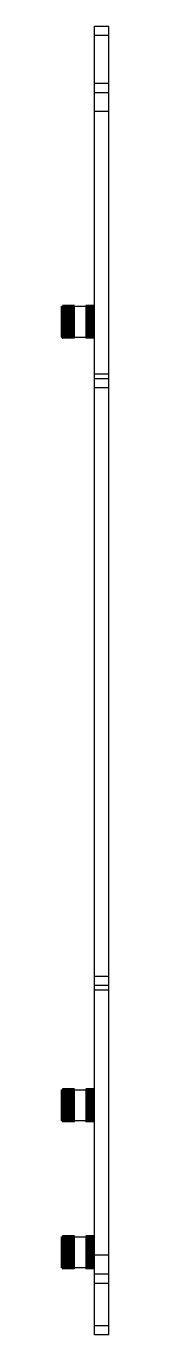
# Model space of a CAD drawing. Header units: millimetres. Extents: x 0 to 1189, y 0 to 841.
# Drawn here: x 787.7 to 792.7, y 360.4 to 498.4 of the extents above; entities that cross this region are included whole.
import ezdxf

# ---------------------------------------------------------------- set-up
doc = ezdxf.new("R2010")
doc.units = ezdxf.units.MM
doc.header["$LTSCALE"] = 65.395
doc.layers.get('0').update_dxf_attribs({"linetype": 'CONTINUOUS'})

msp = doc.modelspace()

# ---------------------------------------------------------------- linework, layer by layer
at = {"color": 7, "linetype": 'Continuous'}
for p, q in [((791.2, 360.38), (791.2, 498.35)), ((791.2, 498.35), (792.7, 498.35)), ((792.7, 491.43), (792.7, 498.35)), ((792.7, 497.35), (791.2, 497.35)), ((791.2, 492.35), (792.7, 492.35)), ((791.2, 491.35), (792.7, 491.35)), ((792.7, 360.38), (792.7, 491.35)), ((792.7, 489.35), (791.2, 489.35)), ((787.7, 468.78), (787.73, 468.82)), ((787.7, 468.78), (787.7, 465.58)), ((787.85, 468.3), (787.77, 468.3)), ((787.85, 468.17), (787.77, 468.17)), ((787.82, 468.43), (787.85, 468.43)), ((787.82, 468.3), (787.85, 468.3)), ((787.85, 468.91), (787.85, 468.91)), ((789.1, 468.91), (787.85, 468.91)), ((787.85, 468.88), (787.85, 468.87)), ((789.1, 468.87), (787.85, 468.87)), ((787.85, 468.82), (787.85, 468.81)), ((787.85, 468.82), (791.2, 468.82)), ((789.1, 468.81), (787.85, 468.81)), ((787.85, 468.75), (787.85, 468.73)), ((787.85, 468.75), (789.1, 468.75)), ((789.1, 468.73), (787.85, 468.73)), ((787.85, 468.66), (787.85, 468.64)), ((787.85, 468.66), (789.1, 468.66)), ((789.1, 468.64), (787.85, 468.64)), ((787.85, 468.55), (787.85, 468.53)), ((787.85, 468.55), (789.1, 468.55)), ((789.1, 468.53), (787.85, 468.53)), ((787.85, 468.43), (787.85, 468.41)), ((787.85, 468.43), (789.1, 468.43)), ((789.1, 468.41), (787.85, 468.41)), ((787.85, 468.3), (787.85, 468.27)), ((787.85, 468.3), (789.1, 468.3)), ((789.1, 468.27), (787.85, 468.27)), ((787.85, 468.15), (787.85, 468.12)), ((787.85, 468.15), (789.1, 468.15)), ((789.1, 468.12), (787.85, 468.12)), ((787.85, 467.99), (787.85, 467.96)), ((787.85, 467.99), (789.1, 467.99)), ((789.1, 467.96), (787.85, 467.96)), ((787.85, 467.83), (787.85, 467.79)), ((787.85, 467.83), (789.1, 467.83)), ((789.1, 467.79), (787.85, 467.79)), ((789.1, 468.91), (789.1, 468.91)), ((789.1, 468.77), (789.1, 468.87)), ((789.1, 465.62), (789.1, 468.75)), ((790.3, 468.91), (790.3, 468.91)), ((791.2, 468.91), (790.3, 468.91)), ((790.3, 468.88), (790.3, 465.5)), ((791.2, 468.87), (790.3, 468.87)), ((791.2, 468.81), (790.3, 468.81)), ((790.3, 468.75), (791.2, 468.75)), ((791.2, 468.73), (790.3, 468.73)), ((790.3, 468.66), (791.2, 468.66)), ((791.2, 468.64), (790.3, 468.64)), ((790.3, 468.55), (791.2, 468.55)), ((791.2, 468.53), (790.3, 468.53)), ((790.3, 468.43), (791.2, 468.43)), ((791.2, 468.41), (790.3, 468.41)), ((790.3, 468.3), (791.2, 468.3)), ((791.2, 468.27), (790.3, 468.27)), ((790.3, 468.15), (791.2, 468.15)), ((791.2, 468.12), (790.3, 468.12)), ((790.3, 467.99), (791.2, 467.99)), ((791.2, 467.96), (790.3, 467.96)), ((790.3, 467.83), (791.2, 467.83)), ((791.2, 467.79), (790.3, 467.79)), ((787.85, 467.65), (787.85, 467.62)), ((787.85, 467.65), (789.1, 467.65)), ((789.1, 467.62), (787.85, 467.62)), ((787.85, 467.47), (787.85, 467.44)), ((787.85, 467.47), (789.1, 467.47)), ((789.1, 467.44), (787.85, 467.44)), ((787.85, 467.29), (787.85, 467.26)), ((787.85, 467.29), (789.1, 467.29)), ((789.1, 467.26), (787.85, 467.26)), ((787.85, 467.11), (787.85, 467.07)), ((787.85, 467.11), (789.1, 467.11)), ((789.1, 467.07), (787.85, 467.07)), ((787.85, 466.93), (787.85, 466.89)), ((787.85, 466.93), (789.1, 466.93)), ((789.1, 466.89), (787.85, 466.89)), ((787.85, 466.75), (787.85, 466.71)), ((787.85, 466.75), (789.1, 466.75)), ((789.1, 466.71), (787.85, 466.71)), ((787.85, 466.57), (787.85, 466.54)), ((787.85, 466.57), (789.1, 466.57)), ((789.1, 466.54), (787.85, 466.54)), ((787.85, 466.41), (787.85, 466.37)), ((787.85, 466.41), (789.1, 466.41)), ((789.1, 466.37), (787.85, 466.37)), ((790.3, 467.65), (791.2, 467.65)), ((791.2, 467.62), (790.3, 467.62)), ((790.3, 467.47), (791.2, 467.47)), ((791.2, 467.44), (790.3, 467.44)), ((790.3, 467.29), (791.2, 467.29)), ((791.2, 467.26), (790.3, 467.26)), ((790.3, 467.11), (791.2, 467.11)), ((791.2, 467.07), (790.3, 467.07)), ((790.3, 466.93), (791.2, 466.93)), ((791.2, 466.89), (790.3, 466.89)), ((790.3, 466.75), (791.2, 466.75)), ((791.2, 466.71), (790.3, 466.71)), ((790.3, 466.57), (791.2, 466.57)), ((791.2, 466.54), (790.3, 466.54)), ((790.3, 466.41), (791.2, 466.41)), ((791.2, 466.37), (790.3, 466.37)), ((787.7, 465.58), (787.73, 465.55)), ((787.85, 466.2), (787.77, 466.2)), ((787.8, 466.06), (787.77, 466.06)), ((787.85, 466.06), (787.77, 466.06)), ((787.8, 465.94), (787.77, 465.94)), ((787.85, 466.07), (787.8, 466.06)), ((787.85, 465.93), (787.8, 465.94)), ((787.85, 466.25), (787.85, 466.21)), ((787.85, 466.25), (789.1, 466.25)), ((789.1, 466.21), (787.85, 466.21)), ((787.85, 466.1), (787.85, 466.07)), ((787.85, 466.1), (789.1, 466.1)), ((789.1, 466.07), (787.85, 466.07)), ((787.85, 465.96), (787.85, 465.93)), ((787.85, 465.96), (789.1, 465.96)), ((789.1, 465.93), (787.85, 465.93)), ((787.85, 465.83), (787.85, 465.81)), ((787.85, 465.83), (789.1, 465.83)), ((789.1, 465.81), (787.85, 465.81)), ((787.85, 465.73), (787.85, 465.71)), ((787.85, 465.73), (789.1, 465.73)), ((789.1, 465.71), (787.85, 465.71)), ((787.85, 465.63), (787.85, 465.62)), ((787.85, 465.63), (789.1, 465.63)), ((789.1, 465.62), (787.85, 465.62)), ((787.85, 465.56), (787.85, 465.54)), ((787.85, 465.56), (789.1, 465.56)), ((791.2, 465.54), (787.85, 465.54)), ((787.85, 465.5), (787.85, 465.49)), ((789.1, 465.49), (787.85, 465.49)), ((787.85, 465.46), (787.85, 465.45)), ((789.1, 465.45), (787.85, 465.45)), ((789.1, 465.6), (789.1, 465.5)), ((789.1, 465.45), (789.1, 465.46)), ((790.3, 466.25), (791.2, 466.25)), ((791.2, 466.21), (790.3, 466.21)), ((790.3, 466.1), (791.2, 466.1)), ((791.2, 466.07), (790.3, 466.07)), ((790.3, 465.96), (791.2, 465.96)), ((791.2, 465.93), (790.3, 465.93)), ((790.3, 465.83), (791.2, 465.83)), ((791.2, 465.81), (790.3, 465.81)), ((790.3, 465.73), (791.2, 465.73)), ((791.2, 465.71), (790.3, 465.71)), ((790.3, 465.63), (791.2, 465.63)), ((791.2, 465.62), (790.3, 465.62)), ((790.3, 465.56), (791.2, 465.56)), ((791.2, 465.49), (790.3, 465.49)), ((790.3, 465.46), (790.3, 465.45)), ((791.2, 465.45), (790.3, 465.45)), ((791.2, 461.71), (792.7, 461.71)), ((791.2, 461.21), (792.7, 461.21)), ((792.7, 460.21), (791.2, 460.21)), ((791.2, 398.21), (792.7, 398.21)), ((792.7, 397.21), (791.2, 397.21)), ((792.7, 396.71), (791.2, 396.71)), ((789.1, 386.31), (787.85, 386.31)), ((787.85, 386.31), (787.85, 386.31)), ((789.1, 386.31), (789.1, 386.31)), ((791.2, 386.31), (790.3, 386.31)), ((790.3, 386.31), (790.3, 386.31)), ((787.7, 386.18), (787.73, 386.22)), ((787.7, 386.18), (787.7, 382.98)), ((787.85, 385.7), (787.77, 385.7)), ((787.85, 385.57), (787.77, 385.57)), ((787.82, 385.83), (787.85, 385.83)), ((787.82, 385.7), (787.85, 385.7)), ((787.85, 386.28), (787.85, 386.27)), ((789.1, 386.27), (787.85, 386.27)), ((787.85, 386.22), (791.2, 386.22)), ((787.85, 386.22), (787.85, 386.21)), ((789.1, 386.21), (787.85, 386.21)), ((787.85, 386.15), (789.1, 386.15)), ((787.85, 386.15), (787.85, 386.13)), ((789.1, 386.13), (787.85, 386.13)), ((787.85, 386.06), (789.1, 386.06)), ((787.85, 386.06), (787.85, 386.04)), ((789.1, 386.04), (787.85, 386.04)), ((787.85, 385.95), (789.1, 385.95)), ((787.85, 385.95), (787.85, 385.93)), ((789.1, 385.93), (787.85, 385.93)), ((787.85, 385.83), (789.1, 385.83)), ((787.85, 385.83), (787.85, 385.81)), ((789.1, 385.81), (787.85, 385.81)), ((787.85, 385.7), (789.1, 385.7)), ((787.85, 385.7), (787.85, 385.67)), ((789.1, 385.67), (787.85, 385.67)), ((787.85, 385.55), (789.1, 385.55)), ((787.85, 385.55), (787.85, 385.52)), ((789.1, 385.52), (787.85, 385.52)), ((787.85, 385.39), (789.1, 385.39)), ((787.85, 385.39), (787.85, 385.36)), ((789.1, 385.36), (787.85, 385.36)), ((787.85, 385.23), (789.1, 385.23)), ((787.85, 385.23), (787.85, 385.19)), ((789.1, 385.19), (787.85, 385.19)), ((787.85, 385.05), (789.1, 385.05)), ((787.85, 385.05), (787.85, 385.02)), ((789.1, 385.02), (787.85, 385.02)), ((789.1, 382.9), (789.1, 386.27)), ((791.2, 386.27), (790.3, 386.27)), ((790.3, 386.27), (790.3, 382.9)), ((791.2, 386.21), (790.3, 386.21)), ((790.3, 386.15), (791.2, 386.15)), ((791.2, 386.13), (790.3, 386.13)), ((790.3, 386.06), (791.2, 386.06)), ((791.2, 386.04), (790.3, 386.04)), ((790.3, 385.95), (791.2, 385.95)), ((791.2, 385.93), (790.3, 385.93)), ((790.3, 385.83), (791.2, 385.83)), ((791.2, 385.81), (790.3, 385.81)), ((790.3, 385.7), (791.2, 385.7)), ((791.2, 385.67), (790.3, 385.67)), ((790.3, 385.55), (791.2, 385.55)), ((791.2, 385.52), (790.3, 385.52)), ((790.3, 385.39), (791.2, 385.39)), ((791.2, 385.36), (790.3, 385.36)), ((790.3, 385.23), (791.2, 385.23)), ((791.2, 385.19), (790.3, 385.19)), ((790.3, 385.05), (791.2, 385.05)), ((791.2, 385.02), (790.3, 385.02)), ((787.85, 383.6), (787.77, 383.6)), ((787.85, 384.87), (789.1, 384.87)), ((787.85, 384.87), (787.85, 384.84)), ((789.1, 384.84), (787.85, 384.84)), ((787.85, 384.69), (789.1, 384.69)), ((787.85, 384.69), (787.85, 384.66)), ((789.1, 384.66), (787.85, 384.66)), ((787.85, 384.51), (789.1, 384.51)), ((787.85, 384.51), (787.85, 384.47)), ((789.1, 384.47), (787.85, 384.47)), ((787.85, 384.33), (789.1, 384.33)), ((787.85, 384.33), (787.85, 384.29)), ((789.1, 384.29), (787.85, 384.29)), ((787.85, 384.15), (789.1, 384.15)), ((787.85, 384.15), (787.85, 384.11)), ((789.1, 384.11), (787.85, 384.11)), ((787.85, 383.97), (789.1, 383.97)), ((787.85, 383.97), (787.85, 383.94)), ((789.1, 383.94), (787.85, 383.94)), ((787.85, 383.81), (789.1, 383.81)), ((787.85, 383.81), (787.85, 383.77)), ((789.1, 383.77), (787.85, 383.77)), ((787.85, 383.65), (789.1, 383.65)), ((787.85, 383.65), (787.85, 383.61)), ((789.1, 383.61), (787.85, 383.61)), ((790.3, 384.87), (791.2, 384.87)), ((791.2, 384.84), (790.3, 384.84)), ((790.3, 384.69), (791.2, 384.69)), ((791.2, 384.66), (790.3, 384.66)), ((790.3, 384.51), (791.2, 384.51)), ((791.2, 384.47), (790.3, 384.47)), ((790.3, 384.33), (791.2, 384.33)), ((791.2, 384.29), (790.3, 384.29)), ((790.3, 384.15), (791.2, 384.15)), ((791.2, 384.11), (790.3, 384.11)), ((790.3, 383.97), (791.2, 383.97)), ((791.2, 383.94), (790.3, 383.94)), ((790.3, 383.81), (791.2, 383.81)), ((791.2, 383.77), (790.3, 383.77)), ((790.3, 383.65), (791.2, 383.65)), ((791.2, 383.61), (790.3, 383.61)), ((787.7, 382.98), (787.73, 382.95)), ((787.85, 383.46), (787.77, 383.46)), ((787.8, 383.46), (787.77, 383.46)), ((787.8, 383.34), (787.77, 383.34)), ((787.85, 383.47), (787.8, 383.46)), ((787.85, 383.33), (787.8, 383.34)), ((787.85, 383.5), (789.1, 383.5)), ((787.85, 383.5), (787.85, 383.47)), ((789.1, 383.47), (787.85, 383.47)), ((787.85, 383.36), (789.1, 383.36)), ((787.85, 383.36), (787.85, 383.33)), ((789.1, 383.33), (787.85, 383.33)), ((787.85, 383.23), (789.1, 383.23)), ((787.85, 383.23), (787.85, 383.21)), ((789.1, 383.21), (787.85, 383.21)), ((787.85, 383.13), (789.1, 383.13)), ((787.85, 383.13), (787.85, 383.11)), ((789.1, 383.11), (787.85, 383.11)), ((787.85, 383.03), (789.1, 383.03)), ((787.85, 383.03), (787.85, 383.02)), ((789.1, 383.02), (787.85, 383.02)), ((787.85, 382.96), (789.1, 382.96)), ((787.85, 382.96), (787.85, 382.94)), ((791.2, 382.94), (787.85, 382.94)), ((787.85, 382.9), (787.85, 382.89)), ((789.1, 382.89), (787.85, 382.89)), ((787.85, 382.86), (787.85, 382.85)), ((789.1, 382.85), (787.85, 382.85)), ((789.1, 382.85), (789.1, 382.86)), ((790.3, 383.5), (791.2, 383.5)), ((791.2, 383.47), (790.3, 383.47)), ((790.3, 383.36), (791.2, 383.36)), ((791.2, 383.33), (790.3, 383.33)), ((790.3, 383.23), (791.2, 383.23)), ((791.2, 383.21), (790.3, 383.21)), ((790.3, 383.13), (791.2, 383.13)), ((791.2, 383.11), (790.3, 383.11)), ((790.3, 383.03), (791.2, 383.03)), ((791.2, 383.02), (790.3, 383.02)), ((790.3, 382.96), (791.2, 382.96)), ((791.2, 382.89), (790.3, 382.89)), ((790.3, 382.86), (790.3, 382.85)), ((791.2, 382.85), (790.3, 382.85)), ((787.7, 370.68), (787.73, 370.72)), ((787.7, 370.68), (787.7, 367.48)), ((787.85, 370.2), (787.77, 370.2)), ((787.85, 370.07), (787.77, 370.07)), ((787.82, 370.33), (787.85, 370.33)), ((787.82, 370.2), (787.85, 370.2)), ((789.1, 370.81), (787.85, 370.81)), ((787.85, 370.81), (787.85, 370.81)), ((787.85, 370.78), (787.85, 370.77)), ((789.1, 370.77), (787.85, 370.77)), ((787.85, 370.72), (791.2, 370.72)), ((787.85, 370.72), (787.85, 370.71)), ((789.1, 370.71), (787.85, 370.71)), ((787.85, 370.65), (789.1, 370.65)), ((787.85, 370.65), (787.85, 370.63)), ((789.1, 370.63), (787.85, 370.63)), ((787.85, 370.56), (789.1, 370.56)), ((787.85, 370.56), (787.85, 370.54)), ((789.1, 370.54), (787.85, 370.54)), ((787.85, 370.45), (789.1, 370.45)), ((787.85, 370.45), (787.85, 370.43)), ((789.1, 370.43), (787.85, 370.43)), ((787.85, 370.33), (789.1, 370.33)), ((787.85, 370.33), (787.85, 370.31)), ((789.1, 370.31), (787.85, 370.31)), ((787.85, 370.2), (789.1, 370.2)), ((787.85, 370.2), (787.85, 370.17)), ((789.1, 370.17), (787.85, 370.17)), ((787.85, 370.05), (789.1, 370.05)), ((787.85, 370.05), (787.85, 370.02)), ((789.1, 370.02), (787.85, 370.02)), ((787.85, 369.89), (789.1, 369.89)), ((787.85, 369.89), (787.85, 369.86)), ((789.1, 369.86), (787.85, 369.86)), ((789.1, 370.81), (789.1, 370.81)), ((789.1, 367.4), (789.1, 370.77)), ((791.2, 370.81), (790.3, 370.81)), ((790.3, 370.81), (790.3, 370.81)), ((791.2, 370.77), (790.3, 370.77)), ((790.3, 370.77), (790.3, 367.61)), ((791.2, 370.71), (790.3, 370.71)), ((790.3, 370.65), (791.2, 370.65)), ((791.2, 370.63), (790.3, 370.63)), ((790.3, 370.56), (791.2, 370.56)), ((791.2, 370.54), (790.3, 370.54)), ((790.3, 370.45), (791.2, 370.45)), ((791.2, 370.43), (790.3, 370.43)), ((790.3, 370.33), (791.2, 370.33)), ((791.2, 370.31), (790.3, 370.31)), ((790.3, 370.2), (791.2, 370.2)), ((791.2, 370.17), (790.3, 370.17)), ((790.3, 370.05), (791.2, 370.05)), ((791.2, 370.02), (790.3, 370.02)), ((790.3, 369.89), (791.2, 369.89)), ((791.2, 369.86), (790.3, 369.86)), ((787.85, 369.73), (789.1, 369.73)), ((787.85, 369.73), (787.85, 369.69)), ((789.1, 369.69), (787.85, 369.69)), ((787.85, 369.55), (789.1, 369.55)), ((787.85, 369.55), (787.85, 369.52)), ((789.1, 369.52), (787.85, 369.52)), ((787.85, 369.37), (789.1, 369.37)), ((787.85, 369.37), (787.85, 369.34)), ((789.1, 369.34), (787.85, 369.34)), ((787.85, 369.19), (789.1, 369.19)), ((787.85, 369.19), (787.85, 369.16)), ((789.1, 369.16), (787.85, 369.16)), ((787.85, 369.01), (789.1, 369.01)), ((787.85, 369.01), (787.85, 368.97)), ((789.1, 368.97), (787.85, 368.97)), ((787.85, 368.83), (789.1, 368.83)), ((787.85, 368.83), (787.85, 368.79)), ((789.1, 368.79), (787.85, 368.79)), ((787.85, 368.65), (789.1, 368.65)), ((787.85, 368.65), (787.85, 368.61)), ((789.1, 368.61), (787.85, 368.61)), ((787.85, 368.47), (789.1, 368.47)), ((787.85, 368.47), (787.85, 368.44)), ((789.1, 368.44), (787.85, 368.44)), ((790.3, 369.73), (791.2, 369.73)), ((791.2, 369.69), (790.3, 369.69)), ((790.3, 369.55), (791.2, 369.55)), ((791.2, 369.52), (790.3, 369.52)), ((790.3, 369.37), (791.2, 369.37)), ((791.2, 369.34), (790.3, 369.34)), ((790.3, 369.19), (791.2, 369.19)), ((791.2, 369.16), (790.3, 369.16)), ((790.3, 369.01), (791.2, 369.01)), ((791.2, 368.97), (790.3, 368.97)), ((790.3, 368.83), (791.2, 368.83)), ((792.7, 368.78), (790.3, 368.79)), ((790.3, 368.65), (791.2, 368.65)), ((791.2, 368.61), (790.3, 368.61)), ((790.3, 368.47), (791.2, 368.47)), ((791.2, 368.44), (790.3, 368.44)), ((787.7, 367.48), (787.73, 367.45)), ((787.85, 368.1), (787.77, 368.1)), ((787.85, 367.96), (787.77, 367.96)), ((787.8, 367.96), (787.77, 367.96)), ((787.8, 367.84), (787.77, 367.84)), ((787.85, 367.97), (787.8, 367.96)), ((787.85, 367.83), (787.8, 367.84)), ((787.85, 368.31), (789.1, 368.31)), ((787.85, 368.31), (787.85, 368.27)), ((789.1, 368.27), (787.85, 368.27)), ((787.85, 368.15), (789.1, 368.15)), ((787.85, 368.15), (787.85, 368.11)), ((789.1, 368.11), (787.85, 368.11)), ((787.85, 368), (789.1, 368)), ((787.85, 368), (787.85, 367.97)), ((789.1, 367.97), (787.85, 367.97)), ((787.85, 367.86), (789.1, 367.86)), ((787.85, 367.86), (787.85, 367.83)), ((789.1, 367.83), (787.85, 367.83)), ((787.85, 367.73), (789.1, 367.73)), ((787.85, 367.73), (787.85, 367.71)), ((789.1, 367.71), (787.85, 367.71)), ((787.85, 367.63), (789.1, 367.63)), ((787.85, 367.63), (787.85, 367.61)), ((789.1, 367.61), (787.85, 367.61)), ((787.85, 367.53), (789.1, 367.53)), ((787.85, 367.53), (787.85, 367.52)), ((789.1, 367.52), (787.85, 367.52)), ((787.85, 367.46), (789.1, 367.46)), ((787.85, 367.46), (787.85, 367.44)), ((791.2, 367.44), (787.85, 367.44)), ((787.85, 367.4), (787.85, 367.39)), ((789.1, 367.39), (787.85, 367.39)), ((787.85, 367.36), (787.85, 367.35)), ((789.1, 367.35), (787.85, 367.35)), ((789.1, 367.35), (789.1, 367.36)), ((790.3, 368.31), (791.2, 368.31)), ((791.2, 368.27), (790.3, 368.27)), ((790.3, 368.15), (791.2, 368.15)), ((791.2, 368.11), (790.3, 368.11)), ((790.3, 368), (791.2, 368)), ((791.2, 367.97), (790.3, 367.97)), ((790.3, 367.86), (791.2, 367.86)), ((791.2, 367.83), (790.3, 367.83)), ((790.3, 367.73), (791.2, 367.73)), ((791.2, 367.71), (790.3, 367.71)), ((790.3, 367.63), (791.2, 367.63)), ((791.2, 367.61), (790.3, 367.61)), ((790.3, 367.58), (790.3, 367.4)), ((790.3, 367.53), (791.2, 367.53)), ((791.2, 367.52), (790.3, 367.52)), ((790.3, 367.46), (791.2, 367.46)), ((791.2, 367.39), (790.3, 367.39)), ((790.3, 367.36), (790.3, 367.35)), ((791.2, 367.35), (790.3, 367.35)), ((791.2, 368.1), (790.89, 368.1)), ((792.7, 366.78), (791.2, 366.78)), ((792.7, 365.78), (791.2, 365.78)), ((791.2, 361.38), (792.7, 361.38)), ((792.7, 360.38), (791.2, 360.38))]:
    msp.add_line(p, q, dxfattribs=at)
for centre, radius, start, end in [((790.32, 464.8), 4.72, 121.9767, 122.6925), ((792.25, 465.23), 5.71, 141.1625, 141.561), ((792.52, 465.12), 5.95, 142.4619, 142.8559), ((790.05, 464.22), 5.04, 116.2341, 116.8675), ((792.73, 465.01), 6.14, 143.4005, 143.7908), ((789.75, 463.24), 5.75, 109.8378, 110.1009), ((792.87, 464.89), 6.27, 144.0095, 144.3971), ((789.69, 459.89), 8.86, 102.1399, 102.4698), ((792.95, 464.77), 6.34, 144.3091, 144.6954), ((789.61, 443.61), 24.88, 94.1162, 94.2312), ((792.95, 464.64), 6.34, 144.3091, 144.6954), ((789.61, 493.12), 24.88, 265.7688, 265.8838), ((792.87, 464.52), 6.27, 144.0095, 144.3971), ((789.69, 476.81), 8.86, 257.5302, 257.8601), ((792.86, 464.3), 6.3, 143.0274, 143.7872), ((789.91, 473.87), 6.22, 249.9108, 250.6442), ((792.79, 464.06), 6.29, 141.7258, 142.8421), ((790.13, 472.52), 5.22, 243.1414, 244.0607), ((792.51, 463.94), 6.05, 140.4184, 141.5468), ((792.65, 464.9), 6.23, 140.428, 141.1579), ((792.94, 464.8), 6.48, 141.7351, 142.4575), ((793.16, 464.68), 6.68, 142.6802, 143.3961), ((789.93, 462.74), 6.27, 109.5974, 109.8401), ((793.32, 464.56), 6.82, 143.2939, 144.0052), ((793.23, 464.56), 6.68, 143.9463, 144.3121), ((793.23, 464.44), 6.68, 143.9463, 144.3121), ((793.15, 464.32), 6.61, 143.6455, 144.0125), ((791.31, 464.87), 5.32, 130.5231, 130.8809), ((790.94, 464.71), 5.19, 126.4924, 126.8391), ((790.6, 464.36), 5.24, 121.6593, 121.9836), ((790.31, 463.7), 5.62, 115.9545, 116.2405), ((790.08, 462.31), 6.73, 109.3685, 109.5961), ((789.92, 458.8), 9.97, 101.9955, 102.1435), ((793.58, 464.31), 7.12, 143.5997, 143.9429), ((793.58, 464.18), 7.12, 143.5997, 143.9429), ((793.5, 464.06), 7.04, 143.2978, 143.6421), ((789.92, 477.91), 9.97, 257.8565, 258.0045), ((793.34, 463.94), 6.9, 142.6842, 143.0306), ((790.99, 582.19), 114.02, 269.8678, 270.103), ((790.41, 471.81), 4.88, 237.3171, 238.3571), ((792.19, 463.81), 5.77, 138.7061, 139.8468), ((790.73, 471.38), 4.85, 232.4148, 233.5243), ((791.83, 463.66), 5.49, 136.5326, 137.6831), ((790.99, 470.97), 4.84, 228.3408, 229.1259), ((791.46, 463.49), 5.22, 133.8273, 134.9807), ((791.35, 470.76), 5.06, 225.0095, 225.8012), ((790.88, 463.51), 4.68, 131.2598, 131.6652), ((791.72, 470.6), 5.33, 222.3075, 223.0967), ((790.54, 463.24), 4.54, 127.2069, 127.6011), ((792.19, 470.56), 5.77, 220.1528, 221.2935), ((790.41, 462.56), 4.88, 121.6426, 122.6826), ((792.51, 470.43), 6.05, 218.4528, 219.5812), ((790.13, 461.85), 5.22, 115.939, 116.8583), ((792.79, 470.3), 6.29, 217.1575, 218.2738), ((789.91, 460.5), 6.22, 109.3556, 110.0889), ((793.01, 470.18), 6.49, 216.2224, 217.3286), ((791.2, 463.15), 5.16, 130.5171, 131.2546), ((790.84, 462.85), 5.02, 126.4864, 127.2016), ((791.31, 471.34), 5.32, 229.1191, 229.4769), ((791.69, 471.11), 5.55, 225.7946, 226.1562), ((792.08, 470.94), 5.83, 223.0903, 223.4515), ((789.76, 457.21), 9.2, 101.9868, 102.4646), ((793.16, 470.06), 6.63, 215.6158, 216.7148), ((793.24, 469.93), 6.7, 215.3175, 216.4127), ((793.1, 469.71), 6.52, 215.3095, 216.0597), ((789.61, 474.13), 8.5, 257.5271, 257.6983), ((793.02, 469.58), 6.45, 215.6078, 216.3606), ((789.76, 471.15), 5.77, 249.8988, 250.161), ((792.87, 469.46), 6.32, 216.2143, 216.9721), ((789.97, 469.98), 4.85, 243.127, 243.455), ((792.66, 469.35), 6.12, 217.1492, 217.9142), ((790.23, 469.42), 4.55, 237.3015, 237.6718), ((792.38, 469.25), 5.88, 218.4443, 219.2177), ((789.84, 475.2), 9.59, 257.7009, 258.0076), ((790, 471.82), 6.48, 250.165, 250.6361), ((790.22, 470.49), 5.42, 243.4597, 244.0509), ((790.51, 469.85), 5.06, 237.6769, 238.3466), ((790.84, 469.53), 5.02, 232.7984, 233.5136), ((791.2, 469.37), 5.16, 228.7454, 229.4829), ((793.55, 470.03), 7.08, 216.0541, 216.3992), ((793.47, 469.91), 7, 216.355, 216.7012), ((793.31, 469.79), 6.86, 216.9664, 217.3148), ((793.08, 469.68), 6.66, 217.9083, 218.2597), ((792.79, 469.58), 6.41, 219.2117, 219.5667), ((791.31, 382.27), 5.32, 130.5231, 130.8809), ((790.32, 382.2), 4.72, 121.9767, 122.6925), ((792.25, 382.63), 5.71, 141.1625, 141.561), ((792.52, 382.52), 5.95, 142.4619, 142.8559), ((790.05, 381.62), 5.04, 116.2341, 116.8675), ((792.73, 382.41), 6.14, 143.4005, 143.7908), ((789.75, 380.64), 5.75, 109.8378, 110.1009), ((792.87, 382.29), 6.27, 144.0095, 144.3971), ((789.69, 377.29), 8.86, 102.1399, 102.4698), ((792.95, 382.17), 6.34, 144.3091, 144.6954), ((789.61, 361.01), 24.88, 94.1162, 94.2312), ((792.95, 382.04), 6.34, 144.3091, 144.6954), ((789.61, 410.52), 24.88, 265.7688, 265.8838), ((792.87, 381.92), 6.27, 144.0095, 144.3971), ((789.69, 394.21), 8.86, 257.5302, 257.8601), ((792.86, 381.7), 6.3, 143.0274, 143.7872), ((789.91, 391.27), 6.22, 249.9108, 250.6442), ((792.79, 381.46), 6.29, 141.7258, 142.8421), ((790.13, 389.92), 5.22, 243.1414, 244.0607), ((792.51, 381.34), 6.05, 140.4184, 141.5468), ((790.41, 389.21), 4.88, 237.3171, 238.3571), ((792.19, 381.21), 5.77, 138.7061, 139.8468), ((790.73, 388.78), 4.85, 232.4148, 233.5243), ((792.65, 382.3), 6.23, 140.428, 141.1579), ((792.94, 382.2), 6.48, 141.7351, 142.4575), ((793.16, 382.08), 6.68, 142.6802, 143.3961), ((789.93, 380.14), 6.27, 109.5974, 109.8401), ((793.32, 381.96), 6.82, 143.2939, 144.0052), ((793.23, 381.96), 6.68, 143.9463, 144.3121), ((793.23, 381.84), 6.68, 143.9463, 144.3121), ((793.15, 381.72), 6.61, 143.6455, 144.0125), ((790.94, 382.11), 5.19, 126.4924, 126.8391), ((790.6, 381.76), 5.24, 121.6593, 121.9836), ((790.31, 381.1), 5.62, 115.9545, 116.2405), ((790.08, 379.71), 6.73, 109.3685, 109.5961), ((789.92, 376.2), 9.97, 101.9955, 102.1435), ((793.58, 381.71), 7.12, 143.5997, 143.9429), ((793.58, 381.58), 7.12, 143.5997, 143.9429), ((793.5, 381.46), 7.04, 143.2978, 143.6421), ((789.92, 395.31), 9.97, 257.8565, 258.0045), ((793.34, 381.34), 6.9, 142.6842, 143.0306), ((790.99, 499.59), 114.02, 269.8678, 270.103), ((791.83, 381.06), 5.49, 136.5326, 137.6831), ((790.99, 388.37), 4.84, 228.3408, 229.1259), ((791.46, 380.89), 5.22, 133.8273, 134.9807), ((791.35, 388.16), 5.06, 225.0095, 225.8012), ((790.88, 380.91), 4.68, 131.2598, 131.6652), ((791.72, 388), 5.33, 222.3075, 223.0967), ((790.54, 380.64), 4.54, 127.2069, 127.6011), ((792.19, 387.96), 5.77, 220.1528, 221.2935), ((790.41, 379.96), 4.88, 121.6426, 122.6826), ((792.51, 387.83), 6.05, 218.4528, 219.5812), ((790.13, 379.25), 5.22, 115.939, 116.8583), ((792.79, 387.7), 6.29, 217.1575, 218.2738), ((789.91, 377.9), 6.22, 109.3556, 110.0889), ((793.01, 387.58), 6.49, 216.2224, 217.3286), ((789.76, 374.61), 9.2, 101.9868, 102.4646), ((793.16, 387.46), 6.63, 215.6158, 216.7148), ((791.2, 380.55), 5.16, 130.5171, 131.2546), ((790.84, 380.25), 5.02, 126.4864, 127.2016), ((791.31, 388.74), 5.32, 229.1191, 229.4769), ((791.69, 388.51), 5.55, 225.7946, 226.1562), ((792.08, 388.34), 5.83, 223.0903, 223.4515), ((793.24, 387.33), 6.7, 215.3175, 216.4127), ((793.1, 387.11), 6.52, 215.3095, 216.0597), ((789.61, 391.53), 8.5, 257.5271, 257.6983), ((793.02, 386.98), 6.45, 215.6078, 216.3606), ((789.76, 388.55), 5.77, 249.8988, 250.161), ((792.87, 386.86), 6.32, 216.2143, 216.9721), ((789.97, 387.38), 4.85, 243.127, 243.455), ((792.66, 386.75), 6.12, 217.1492, 217.9142), ((790.23, 386.82), 4.55, 237.3015, 237.6718), ((792.38, 386.65), 5.88, 218.4443, 219.2177), ((789.84, 392.6), 9.59, 257.7009, 258.0076), ((790, 389.22), 6.48, 250.165, 250.6361), ((790.22, 387.89), 5.42, 243.4597, 244.0509), ((790.51, 387.25), 5.06, 237.6769, 238.3466), ((790.84, 386.93), 5.02, 232.7984, 233.5136), ((791.2, 386.77), 5.16, 228.7454, 229.4829), ((793.55, 387.43), 7.08, 216.0541, 216.3992), ((793.47, 387.31), 7, 216.355, 216.7012), ((793.31, 387.19), 6.86, 216.9664, 217.3148), ((793.08, 387.08), 6.66, 217.9083, 218.2597), ((792.79, 386.98), 6.41, 219.2117, 219.5667), ((790.32, 366.7), 4.72, 121.9767, 122.6925), ((792.25, 367.13), 5.71, 141.1625, 141.561), ((792.52, 367.02), 5.95, 142.4619, 142.8559), ((790.05, 366.12), 5.04, 116.2341, 116.8675), ((792.73, 366.91), 6.14, 143.4005, 143.7908), ((789.75, 365.14), 5.75, 109.8378, 110.1009), ((792.87, 366.79), 6.27, 144.0095, 144.3971), ((789.69, 361.79), 8.86, 102.1399, 102.4698), ((792.95, 366.67), 6.34, 144.3091, 144.6954), ((789.61, 345.51), 24.88, 94.1162, 94.2312), ((792.95, 366.54), 6.34, 144.3091, 144.6954), ((789.61, 395.02), 24.88, 265.7688, 265.8838), ((792.87, 366.42), 6.27, 144.0095, 144.3971), ((789.69, 378.71), 8.86, 257.5302, 257.8601), ((792.86, 366.2), 6.3, 143.0274, 143.7872), ((789.91, 375.77), 6.22, 249.9108, 250.6442), ((792.79, 365.96), 6.29, 141.7258, 142.8421), ((790.13, 374.42), 5.22, 243.1414, 244.0607), ((792.65, 366.8), 6.23, 140.428, 141.1579), ((792.94, 366.7), 6.48, 141.7351, 142.4575), ((793.16, 366.58), 6.68, 142.6802, 143.3961), ((789.93, 364.64), 6.27, 109.5974, 109.8401), ((793.32, 366.46), 6.82, 143.2939, 144.0052), ((793.23, 366.46), 6.68, 143.9463, 144.3121), ((793.23, 366.34), 6.68, 143.9463, 144.3121), ((793.15, 366.22), 6.61, 143.6455, 144.0125), ((791.31, 366.77), 5.32, 130.5231, 130.8809), ((790.94, 366.61), 5.19, 126.4924, 126.8391), ((790.6, 366.26), 5.24, 121.6593, 121.9836), ((790.31, 365.6), 5.62, 115.9545, 116.2405), ((790.08, 364.21), 6.73, 109.3685, 109.5961), ((789.92, 360.7), 9.97, 101.9955, 102.1435), ((793.58, 366.21), 7.12, 143.5997, 143.9429), ((793.58, 366.08), 7.12, 143.5997, 143.9429), ((793.5, 365.96), 7.04, 143.2978, 143.6421), ((789.92, 379.81), 9.97, 257.8565, 258.0045), ((793.34, 365.84), 6.9, 142.6842, 143.0306), ((792.51, 365.84), 6.05, 140.4184, 141.5468), ((790.41, 373.71), 4.88, 237.3171, 238.3571), ((792.19, 365.71), 5.77, 138.7061, 139.8468), ((790.73, 373.28), 4.85, 232.4148, 233.5243), ((791.83, 365.56), 5.49, 136.5326, 137.6831), ((790.99, 372.87), 4.84, 228.3408, 229.1259), ((791.46, 365.39), 5.22, 133.8273, 134.9807), ((791.35, 372.66), 5.06, 225.0095, 225.8012), ((790.88, 365.41), 4.68, 131.2598, 131.6652), ((791.72, 372.5), 5.33, 222.3075, 223.0967), ((790.54, 365.14), 4.54, 127.2069, 127.6011), ((792.19, 372.46), 5.77, 220.1528, 221.2935), ((790.41, 364.46), 4.88, 121.6426, 122.6826), ((792.51, 372.33), 6.05, 218.4528, 219.5812), ((790.13, 363.75), 5.22, 115.939, 116.8583), ((792.79, 372.2), 6.29, 217.1575, 218.2738), ((791.2, 365.05), 5.16, 130.5171, 131.2546), ((790.84, 364.75), 5.02, 126.4864, 127.2016), ((791.31, 373.24), 5.32, 229.1191, 229.4769), ((791.69, 373.01), 5.55, 225.7946, 226.1562), ((792.08, 372.84), 5.83, 223.0903, 223.4515), ((789.91, 362.4), 6.22, 109.3556, 110.0889), ((793.01, 372.08), 6.49, 216.2224, 217.3286), ((789.76, 359.11), 9.2, 101.9868, 102.4646), ((793.16, 371.96), 6.63, 215.6158, 216.7148), ((793.24, 371.83), 6.7, 215.3175, 216.4127), ((793.1, 371.61), 6.52, 215.3095, 216.0597), ((789.61, 376.03), 8.5, 257.5271, 257.6983), ((793.02, 371.48), 6.45, 215.6078, 216.3606), ((789.76, 373.05), 5.77, 249.8988, 250.161), ((792.87, 371.36), 6.32, 216.2143, 216.9721), ((789.97, 371.88), 4.85, 243.127, 243.455), ((792.66, 371.25), 6.12, 217.1492, 217.9142), ((790.23, 371.32), 4.55, 237.3015, 237.6718), ((792.38, 371.15), 5.88, 218.4443, 219.2177), ((789.84, 377.1), 9.59, 257.7009, 258.0076), ((790, 373.72), 6.48, 250.165, 250.6361), ((790.22, 372.39), 5.42, 243.4597, 244.0509), ((790.51, 371.75), 5.06, 237.6769, 238.3466), ((790.84, 371.43), 5.02, 232.7984, 233.5136), ((791.2, 371.27), 5.16, 228.7454, 229.4829), ((793.55, 371.93), 7.08, 216.0541, 216.3992), ((793.47, 371.81), 7, 216.355, 216.7012), ((793.31, 371.69), 6.86, 216.9664, 217.3148), ((793.08, 371.58), 6.66, 217.9083, 218.2597), ((792.79, 371.48), 6.41, 219.2117, 219.5667)]:
    msp.add_arc(centre, radius, start, end, dxfattribs=at)
for points, knots in [([(789.1, 468.01), (788.88, 468.01), (788.44, 468.03), (788, 468.02), (787.77, 468.02)], [0, 0, 0, 0, 0.499978, 1, 1, 1, 1]), ([(789.1, 467.85), (788.88, 467.85), (788.44, 467.87), (788, 467.86), (787.77, 467.86)], [0, 0, 0, 0, 0.499977, 1, 1, 1, 1]), ([(789.1, 467.69), (788.88, 467.69), (788.44, 467.71), (788, 467.7), (787.77, 467.7)], [0, 0, 0, 0, 0.499972, 1, 1, 1, 1]), ([(789.1, 467.52), (788.88, 467.52), (788.44, 467.54), (788, 467.53), (787.77, 467.53)], [0, 0, 0, 0, 0.49997, 1, 1, 1, 1]), ([(789.1, 467.35), (788.88, 467.35), (788.44, 467.36), (788, 467.36), (787.77, 467.36)], [0, 0, 0, 0, 0.499964, 1, 1, 1, 1]), ([(789.1, 467.17), (788.88, 467.17), (788.44, 467.19), (788, 467.18), (787.77, 467.18)], [0, 0, 0, 0, 0.499944, 1, 1, 1, 1]), ([(789.1, 467), (788.88, 467), (788.44, 467.01), (788, 467.01), (787.77, 467.01)], [0, 0, 0, 0, 0.499956, 1, 1, 1, 1]), ([(791.2, 467.18), (791.05, 467.18), (790.75, 467.19), (790.45, 467.17), (790.3, 467.17)], [0, 0, 0, 0, 0.500056, 1, 1, 1, 1]), ([(790.3, 466.68), (790.45, 466.68), (790.75, 466.66), (791.05, 466.67), (791.2, 466.67)], [0, 0, 0, 0, 0.499983, 1, 1, 1, 1]), ([(790.3, 466.51), (790.45, 466.51), (790.75, 466.5), (791.05, 466.5), (791.2, 466.5)], [0, 0, 0, 0, 0.499988, 1, 1, 1, 1]), ([(790.3, 466.36), (790.45, 466.36), (790.75, 466.34), (791.05, 466.35), (791.2, 466.35)], [0, 0, 0, 0, 0.499993, 1, 1, 1, 1]), ([(789.1, 385.41), (788.88, 385.41), (788.44, 385.43), (788, 385.42), (787.77, 385.42)], [0, 0, 0, 0, 0.499978, 1, 1, 1, 1]), ([(789.1, 385.25), (788.88, 385.25), (788.44, 385.27), (788, 385.26), (787.77, 385.26)], [0, 0, 0, 0, 0.499977, 1, 1, 1, 1]), ([(789.1, 385.09), (788.88, 385.09), (788.44, 385.11), (788, 385.1), (787.77, 385.1)], [0, 0, 0, 0, 0.499972, 1, 1, 1, 1]), ([(789.1, 384.92), (788.88, 384.92), (788.44, 384.94), (788, 384.93), (787.77, 384.93)], [0, 0, 0, 0, 0.49997, 1, 1, 1, 1]), ([(789.1, 384.75), (788.88, 384.75), (788.44, 384.76), (788, 384.76), (787.77, 384.76)], [0, 0, 0, 0, 0.499964, 1, 1, 1, 1]), ([(789.1, 384.57), (788.88, 384.57), (788.44, 384.59), (788, 384.58), (787.77, 384.58)], [0, 0, 0, 0, 0.499944, 1, 1, 1, 1]), ([(789.1, 384.4), (788.88, 384.4), (788.44, 384.41), (788, 384.41), (787.77, 384.41)], [0, 0, 0, 0, 0.499956, 1, 1, 1, 1]), ([(791.2, 384.58), (791.05, 384.58), (790.75, 384.59), (790.45, 384.57), (790.3, 384.57)], [0, 0, 0, 0, 0.500056, 1, 1, 1, 1]), ([(790.3, 384.08), (790.45, 384.08), (790.75, 384.06), (791.05, 384.07), (791.2, 384.07)], [0, 0, 0, 0, 0.499983, 1, 1, 1, 1]), ([(790.3, 383.91), (790.45, 383.91), (790.75, 383.9), (791.05, 383.9), (791.2, 383.9)], [0, 0, 0, 0, 0.499988, 1, 1, 1, 1]), ([(790.3, 383.76), (790.45, 383.76), (790.75, 383.74), (791.05, 383.75), (791.2, 383.75)], [0, 0, 0, 0, 0.499993, 1, 1, 1, 1]), ([(789.1, 369.91), (788.88, 369.91), (788.44, 369.93), (788, 369.92), (787.77, 369.92)], [0, 0, 0, 0, 0.499978, 1, 1, 1, 1]), ([(789.1, 369.75), (788.88, 369.75), (788.44, 369.77), (788, 369.76), (787.77, 369.76)], [0, 0, 0, 0, 0.499977, 1, 1, 1, 1]), ([(791.2, 369.92), (791.05, 369.92), (790.75, 369.93), (790.45, 369.91), (790.3, 369.91)], [0, 0, 0, 0, 0.500049, 1, 1, 1, 1]), ([(791.2, 369.76), (791.05, 369.76), (790.75, 369.77), (790.45, 369.75), (790.3, 369.75)], [0, 0, 0, 0, 0.500051, 1, 1, 1, 1]), ([(789.1, 369.59), (788.88, 369.59), (788.44, 369.61), (788, 369.6), (787.77, 369.6)], [0, 0, 0, 0, 0.499972, 1, 1, 1, 1]), ([(789.1, 369.42), (788.88, 369.42), (788.44, 369.44), (788, 369.43), (787.77, 369.43)], [0, 0, 0, 0, 0.49997, 1, 1, 1, 1]), ([(789.1, 369.25), (788.88, 369.25), (788.44, 369.26), (788, 369.26), (787.77, 369.26)], [0, 0, 0, 0, 0.499964, 1, 1, 1, 1]), ([(789.1, 369.07), (788.88, 369.07), (788.44, 369.09), (788, 369.08), (787.77, 369.08)], [0, 0, 0, 0, 0.499944, 1, 1, 1, 1]), ([(789.1, 368.9), (788.88, 368.9), (788.44, 368.91), (788, 368.91), (787.77, 368.91)], [0, 0, 0, 0, 0.499956, 1, 1, 1, 1]), ([(791.2, 369.6), (791.05, 369.6), (790.75, 369.61), (790.45, 369.59), (790.3, 369.59)], [0, 0, 0, 0, 0.500061, 1, 1, 1, 1]), ([(791.2, 369.43), (791.05, 369.43), (790.75, 369.44), (790.45, 369.42), (790.3, 369.42)], [0, 0, 0, 0, 0.500065, 1, 1, 1, 1]), ([(791.2, 369.26), (791.05, 369.26), (790.75, 369.26), (790.45, 369.25), (790.3, 369.25)], [0, 0, 0, 0, 0.500078, 1, 1, 1, 1])]:
    msp.add_open_spline(points, degree=3, knots=knots, dxfattribs=at)
for points in [[(788.67, 468.17), (788.39, 468.17), (788.12, 468.17), (787.85, 468.17)], [(789.1, 468.16), (788.96, 468.16), (788.81, 468.16), (788.67, 468.17)], [(790.3, 468.17), (790.44, 468.17), (790.59, 468.17), (790.73, 468.17)], [(790.3, 468.02), (790.6, 468.02), (790.9, 468.02), (791.2, 468.02)], [(790.3, 467.87), (790.6, 467.87), (790.9, 467.86), (791.2, 467.86)], [(789.1, 466.83), (788.66, 466.83), (788.22, 466.83), (787.77, 466.83)], [(789.1, 466.66), (788.66, 466.66), (788.22, 466.67), (787.77, 466.67)], [(789.1, 466.5), (788.66, 466.5), (788.22, 466.5), (787.77, 466.5)], [(789.1, 466.34), (788.66, 466.34), (788.22, 466.35), (787.77, 466.35)], [(790.3, 467.71), (790.6, 467.71), (790.9, 467.7), (791.2, 467.7)], [(790.3, 467.54), (790.6, 467.54), (790.9, 467.53), (791.2, 467.53)], [(790.3, 467.37), (790.6, 467.37), (790.9, 467.36), (791.2, 467.36)], [(790.3, 467.02), (790.6, 467.02), (790.9, 467.01), (791.2, 467.01)], [(790.3, 466.84), (790.6, 466.84), (790.9, 466.83), (791.2, 466.83)], [(788.67, 466.2), (788.39, 466.2), (788.12, 466.2), (787.85, 466.2)], [(789.1, 466.2), (788.96, 466.2), (788.81, 466.2), (788.67, 466.2)], [(790.3, 466.21), (790.44, 466.21), (790.59, 466.2), (790.73, 466.2)], [(790.73, 466.2), (790.89, 466.2), (791.04, 466.2), (791.2, 466.2)], [(788.67, 385.57), (788.39, 385.57), (788.12, 385.57), (787.85, 385.57)], [(789.1, 385.56), (788.96, 385.56), (788.81, 385.56), (788.67, 385.57)], [(790.3, 385.57), (790.44, 385.57), (790.59, 385.57), (790.73, 385.57)], [(790.3, 385.42), (790.6, 385.42), (790.9, 385.42), (791.2, 385.42)], [(790.3, 385.27), (790.6, 385.27), (790.9, 385.26), (791.2, 385.26)], [(790.3, 385.11), (790.6, 385.11), (790.9, 385.1), (791.2, 385.1)], [(790.3, 384.94), (790.6, 384.94), (790.9, 384.93), (791.2, 384.93)], [(789.1, 384.23), (788.66, 384.23), (788.22, 384.23), (787.77, 384.23)], [(789.1, 384.06), (788.66, 384.06), (788.22, 384.07), (787.77, 384.07)], [(789.1, 383.9), (788.66, 383.9), (788.22, 383.9), (787.77, 383.9)], [(789.1, 383.74), (788.66, 383.74), (788.22, 383.75), (787.77, 383.75)], [(788.67, 383.6), (788.39, 383.6), (788.12, 383.6), (787.85, 383.6)], [(789.1, 383.6), (788.96, 383.6), (788.81, 383.6), (788.67, 383.6)], [(790.3, 384.77), (790.6, 384.77), (790.9, 384.76), (791.2, 384.76)], [(790.3, 384.42), (790.6, 384.42), (790.9, 384.41), (791.2, 384.41)], [(790.3, 384.24), (790.6, 384.24), (790.9, 384.23), (791.2, 384.23)], [(790.3, 383.61), (790.44, 383.61), (790.59, 383.6), (790.73, 383.6)], [(790.73, 383.6), (790.89, 383.6), (791.04, 383.6), (791.2, 383.6)], [(788.67, 370.07), (788.39, 370.07), (788.12, 370.07), (787.85, 370.07)], [(789.1, 370.06), (788.96, 370.06), (788.81, 370.06), (788.67, 370.07)], [(790.59, 370.07), (790.49, 370.06), (790.4, 370.06), (790.3, 370.06)], [(790.89, 370.07), (790.79, 370.07), (790.69, 370.07), (790.59, 370.07)], [(791.2, 370.07), (791.1, 370.07), (790.99, 370.07), (790.89, 370.07)], [(789.1, 368.73), (788.66, 368.73), (788.22, 368.74), (787.77, 368.74)], [(789.1, 368.56), (788.66, 368.56), (788.22, 368.57), (787.77, 368.57)], [(789.1, 368.4), (788.66, 368.4), (788.22, 368.4), (787.77, 368.4)], [(790.89, 369.08), (790.69, 369.08), (790.5, 369.07), (790.3, 369.07)], [(790.89, 368.91), (790.69, 368.91), (790.5, 368.9), (790.3, 368.9)], [(790.89, 368.74), (790.69, 368.74), (790.5, 368.73), (790.3, 368.73)], [(790.89, 368.57), (790.69, 368.57), (790.5, 368.56), (790.3, 368.56)], [(791.2, 368.4), (790.9, 368.4), (790.6, 368.4), (790.3, 368.4)], [(791.2, 369.08), (791.1, 369.08), (790.99, 369.08), (790.89, 369.08)], [(791.2, 368.91), (791.1, 368.91), (790.99, 368.91), (790.89, 368.91)], [(791.2, 368.74), (791.1, 368.74), (790.99, 368.73), (790.89, 368.74)], [(791.2, 368.57), (791.1, 368.57), (790.99, 368.57), (790.89, 368.57)], [(789.1, 368.24), (788.66, 368.24), (788.22, 368.25), (787.77, 368.25)], [(788.67, 368.1), (788.39, 368.1), (788.12, 368.1), (787.85, 368.1)], [(789.1, 368.1), (788.96, 368.1), (788.81, 368.1), (788.67, 368.1)], [(791.2, 368.25), (790.9, 368.25), (790.6, 368.24), (790.3, 368.24)], [(790.59, 368.1), (790.49, 368.1), (790.4, 368.1), (790.3, 368.1)], [(790.89, 368.1), (790.79, 368.1), (790.69, 368.1), (790.59, 368.1)]]:
    msp.add_open_spline(points, degree=3, dxfattribs=at)

doc.saveas('drawing.dxf')
